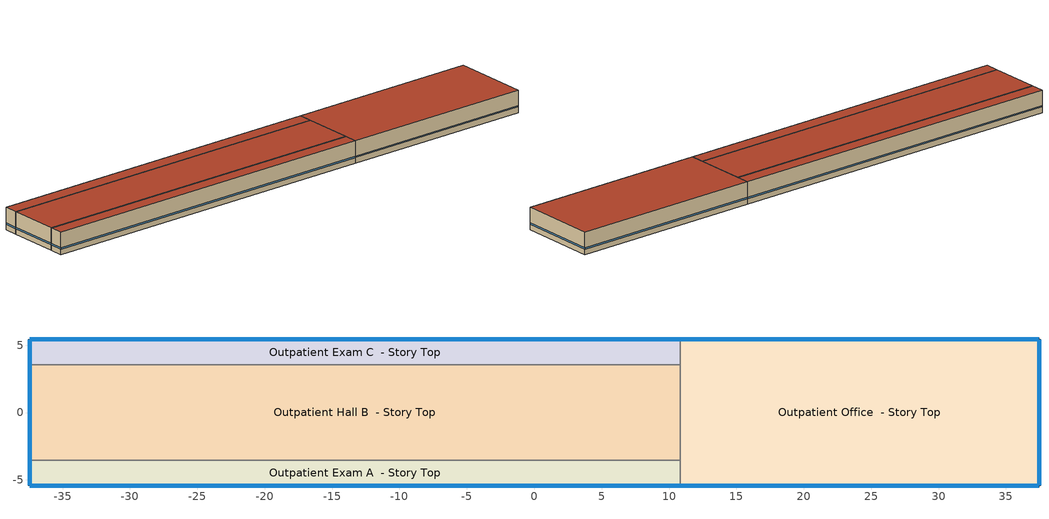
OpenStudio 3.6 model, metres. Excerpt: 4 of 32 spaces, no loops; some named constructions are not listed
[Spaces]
Outpatient Exam A  - Story Top
 floor adiabatic (Typical Interior Floor): -37.45,-5.43 -37.45,-3.54 10.82,-3.54 10.82,-5.43 z3.05
 wall outside: -37.45,-3.54 -37.45,-5.43 10.82,-5.43 z3.05:6.1
 wall to Outpatient Hall B  - Story Top: 10.82,-3.54 -37.45,-3.54 z3.05:6.1
 wall to Outpatient Office  - Story Top: 10.82,-5.43 10.82,-3.54 z3.05:6.1
 window (Window U-0.75 SHGC 0.65): -37.45,-3.56 -37.45,-5.4 z3.81:4; -37.43,-5.43 10.79,-5.43 z3.81:3.99
 roof outside: 10.82,-5.43 10.82,-3.54 -37.45,-3.54 -37.45,-5.43 z6.1
Outpatient Hall B  - Story Top
 floor adiabatic (Typical Interior Floor): -37.45,-3.54 -37.45,3.54 10.82,3.54 10.82,-3.54 z3.05
 wall outside: -37.45,3.54 -37.45,-3.54 z3.05:6.1
 wall to Outpatient Exam C  - Story Top: 10.82,3.54 -37.45,3.54 z3.05:6.1
 wall to Outpatient Office  - Story Top: 10.82,-3.54 10.82,3.54 z3.05:6.1
 window (Window U-0.75 SHGC 0.65): -37.45,3.51 -37.45,-3.51 z3.81:3.99
 roof outside: 10.82,-3.54 10.82,3.54 -37.45,3.54 -37.45,-3.54 z6.1
Outpatient Exam C  - Story Top
 floor adiabatic (Typical Interior Floor): -37.45,3.54 -37.45,5.43 10.82,5.43 10.82,3.54 z3.05
 wall outside: 10.82,5.43 -37.45,5.43 -37.45,3.54 z3.05:6.1
 wall to Outpatient Office  - Story Top: 10.82,3.54 10.82,5.43 z3.05:6.1
 window (Window U-0.75 SHGC 0.65): -37.45,5.4 -37.45,3.56 z3.81:4; 10.79,5.43 -37.43,5.43 z3.81:3.99
 roof outside: 10.82,3.54 10.82,5.43 -37.45,5.43 -37.45,3.54 z6.1
Outpatient Office  - Story Top
 floor adiabatic (Typical Interior Floor): 10.82,-5.43 10.82,5.43 37.45,5.43 37.45,-5.43 z3.05
 wall outside: 10.82,-5.43 37.45,-5.43 37.45,5.43 10.82,5.43 z3.05:6.1
 window (Window U-0.75 SHGC 0.65): 37.43,5.43 10.84,5.43 / 10.84,-5.43 37.43,-5.43 / 37.45,-5.4 37.45,5.4 z3.81:3.99
 roof outside: 37.45,-5.43 37.45,5.43 10.82,5.43 10.82,-5.43 z6.1
[Schedule:Ruleset]
Outpatient Radiology Equip: Default Day Schedule=Outpatient Radiology Equip Default; Summer Design Day Schedule=Outpatient Radiology Equip Summer Design Day; Winter Design Day Schedule=Outpatient Radiology Equip Winter Design Day
[Schedule:Day]
Outpatient Radiology Equip Default; autogen Outpatient Radiology Equip 1_day_sch: Yes, 6, 0, 0.01, 18, 0, 0.96, 24, 0, 0.01
Outpatient Radiology Equip Summer Design Day: 6, 0, 0.01, 18, 0, 0.96, 24, 0, 0.01
Outpatient Radiology Equip Winter Design Day: 24, 0, 0.01
Outpatient Radiology Equip WntrDsn|Sun Day: Yes, 20, 45, 0.01, 24, 0, 0.01
32 space(s) Occ Sch Sunday 1: Yes, 6, 0, 0, 7, 0, 0.00617451, 12, 45, 0, 13, 45, 0.00617451, 24, 0, 0
32 space(s) Occ Sch Saturday 1: Yes, 5, 30, 0, 5, 40, 0.00308725, 5, 50, 0.00617451, 6, 0, 0.00926176, 6, 10, 0.012349, 6, 20, 0.0154363, 6, 30, 0.0185235, 6, 40, 0.0154363, 6, 50, 0.012349, 7, 0, 0.00926176, 7, 10, 0.00617451, 7, 20, 0.00308725, 7, 30, 0, 7, 40, 0.00205817, 7, 50, 0.00411634, 8, 0, 0.00617451, 8, 9, 0.00823267, 8, 19, 0.0102908, 8, 29, 0.012349, 8, 30, 0.012349, 8, 39, 0.0102908, 8, 49, 0.00823267, 8, 59, 0.00617451, 9, 9, 0.00411634, 9, 19, 0.00205817, 9, 29, 4.38725e-17, 9, 30, 0, 10, 22, 0, 10, 32, 0.00205817, 10, 42, 0.00411634, 10, 52, 0.00617451, 11, 2, 0.00823267, 11, 12, 0.0102908, 11, 22, 0.012349, 11, 32, 0.0101536, 11, 42, 0.00795825, 11, 52, 0.00576287, 12, 2, 0.00356749, 12, 12, 0.00137211, 12, 18, 0, 12, 28, 0.00329307, 12, 38, 0.00658614, 12, 48, 0.00987921, 12, 58, 0.0131723, 13, 8, 0.0164653, 13, 15, 0.0185235, 13, 24, 0.0154363, 13, 34, 0.012349, 13, 44, 0.00926176, 13, 54, 0.00617451, 14, 4, 0.00308725, 14, 14, 6.58088e-17, 14, 15, 0, 24, 0, 0
autogen Outpatient OR ClgSetp 0_day_sch; autogen Outpatient OR ClgSetp 1_day_sch: Yes, 6, 0, 22.2, 17, 0, 18.3, 24, 0, 22.2
autogen Outpatient OR HtgSetp 0_day_sch; autogen Outpatient OR HtgSetp 1_day_sch: Yes, 24, 0, 18.3
[Schedule:Rule] Schedule Ruleset=Outpatient Radiology Equip; Apply Sunday=Yes
Name | Rule Order | Day Schedule | Date Specification Type | Start Month | Start Day | End Month | End Day | Apply Monday | Apply Tuesday | Apply Wednesday | Apply Thursday | Apply Friday | Apply Saturday | Specific Month 1 | Specific Day 1 | Specific Month 2 | Specific Day 2 | Specific Month 3 | Specific Day 3 | Specific Month 4 | Specific Day 4 | Specific Month 5 | Specific Day 5 | Specific Month 6 | Specific Day 6 | Specific Month 7 | Specific Day 7 | Specific Month 8 | Specific Day 8 | Specific Month 9 | Specific Day 9 | Specific Month 10 | Specific Day 10 | Specific Month 11 | Specific Day 11 | Specific Month 12 | Specific Day 12 | Specific Month 13 | Specific Day 13 | Specific Month 14 | Specific Day 14 | Specific Month 15 | Specific Day 15 | Specific Month 16 | Specific Day 16 | Specific Month 17 | Specific Day 17 | Specific Month 18 | Specific Day 18 | Specific Month 19 | Specific Day 19 | Specific Month 20 | Specific Day 20 | Specific Month 21 | Specific Day 21 | Specific Month 22 | Specific Day 22 | Specific Month 23 | Specific Day 23 | Specific Month 24 | Specific Day 24 | Specific Month 25 | Specific Day 25 | Specific Month 26 | Specific Day 26 | Specific Month 27 | Specific Day 27 | Specific Month 28 | Specific Day 28 | Specific Month 29 | Specific Day 29 | Specific Month 30 | Specific Day 30 | Specific Month 31 | Specific Day 31 | Specific Month 32 | Specific Day 32 | Specific Month 33 | Specific Day 33 | Specific Month 34 | Specific Day 34 | Specific Month 35 | Specific Day 35 | Specific Month 36 | Specific Day 36 | Specific Month 37 | Specific Day 37 | Specific Month 38 | Specific Day 38 | Specific Month 39 | Specific Day 39 | Specific Month 40 | Specific Day 40 | Specific Month 41 | Specific Day 41 | Specific Month 42 | Specific Day 42 | Specific Month 43 | Specific Day 43 | Specific Month 44 | Specific Day 44 | Specific Month 45 | Specific Day 45 | Specific Month 46 | Specific Day 46 | Specific Month 47 | Specific Day 47 | Specific Month 48 | Specific Day 48 | Specific Month 49 | Specific Day 49 | Specific Month 50 | Specific Day 50 | Specific Month 51 | Specific Day 51 | Specific Month 52 | Specific Day 52
Schedule Rule 8 | 0 | Outpatient Radiology Equip WntrDsn|Sun Day | DateRange | 1 | 1 | 12 | 31
autogen Outpatient Radiology Equip 1 | 1 | autogen Outpatient Radiology Equip 1_day_sch | SpecificDates |  |  |  |  | Yes | Yes | Yes | Yes | Yes | Yes | 1 | 2 | 1 | 9 | 1 | 16 | 1 | 23 | 1 | 30 | 2 | 6 | 2 | 13 | 2 | 20 | 2 | 27 | 3 | 6 | 3 | 13 | 3 | 20 | 3 | 27 | 4 | 3 | 4 | 10 | 4 | 17 | 4 | 24 | 5 | 1 | 5 | 8 | 5 | 15 | 5 | 22 | 5 | 29 | 6 | 5 | 6 | 12 | 6 | 19 | 6 | 26 | 7 | 3 | 7 | 10 | 7 | 17 | 7 | 24 | 7 | 31 | 8 | 7 | 8 | 14 | 8 | 21 | 8 | 28 | 9 | 4 | 9 | 11 | 9 | 18 | 9 | 25 | 10 | 2 | 10 | 9 | 10 | 16 | 10 | 23 | 10 | 30 | 11 | 6 | 11 | 13 | 11 | 20 | 11 | 27 | 12 | 4 | 12 | 11 | 12 | 18 | 12 | 25
